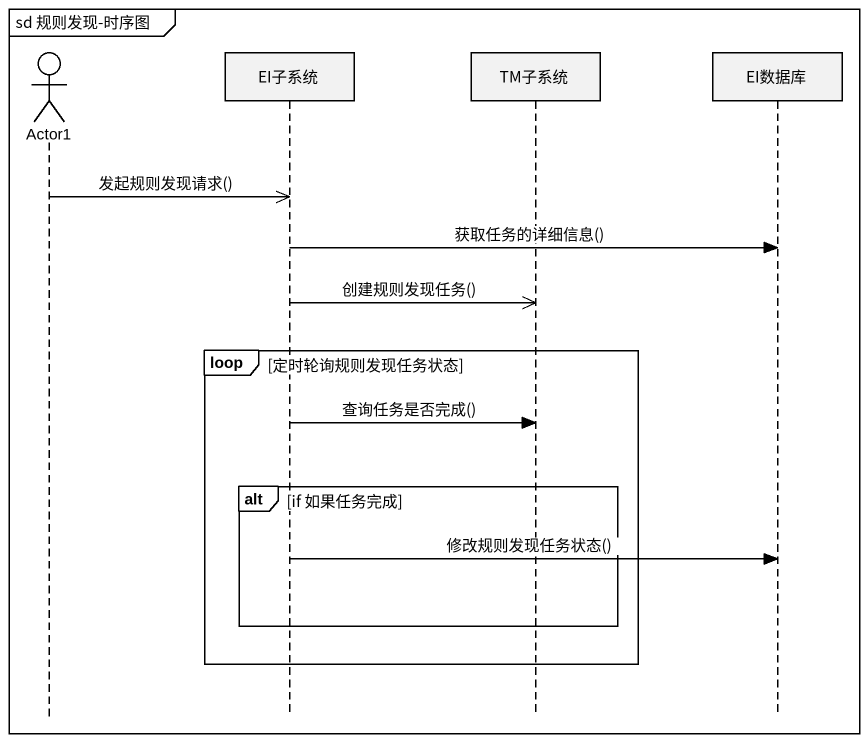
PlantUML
@startuml
mainframe sd 规则发现-时序图
hide footbox
actor Actor1
participant EI子系统
participant TM子系统
participant EI数据库

Actor1 ->> EI子系统 : 发起规则发现请求()
EI子系统 -> EI数据库 : 获取任务的详细信息()
EI子系统 ->> TM子系统 : 创建规则发现任务()
loop 定时轮询规则发现任务状态
  EI子系统 -> TM子系统 : 查询任务是否完成()
  alt if 如果任务完成
    EI子系统 -> EI数据库 : 修改规则发现任务状态()
  end
end
@enduml
